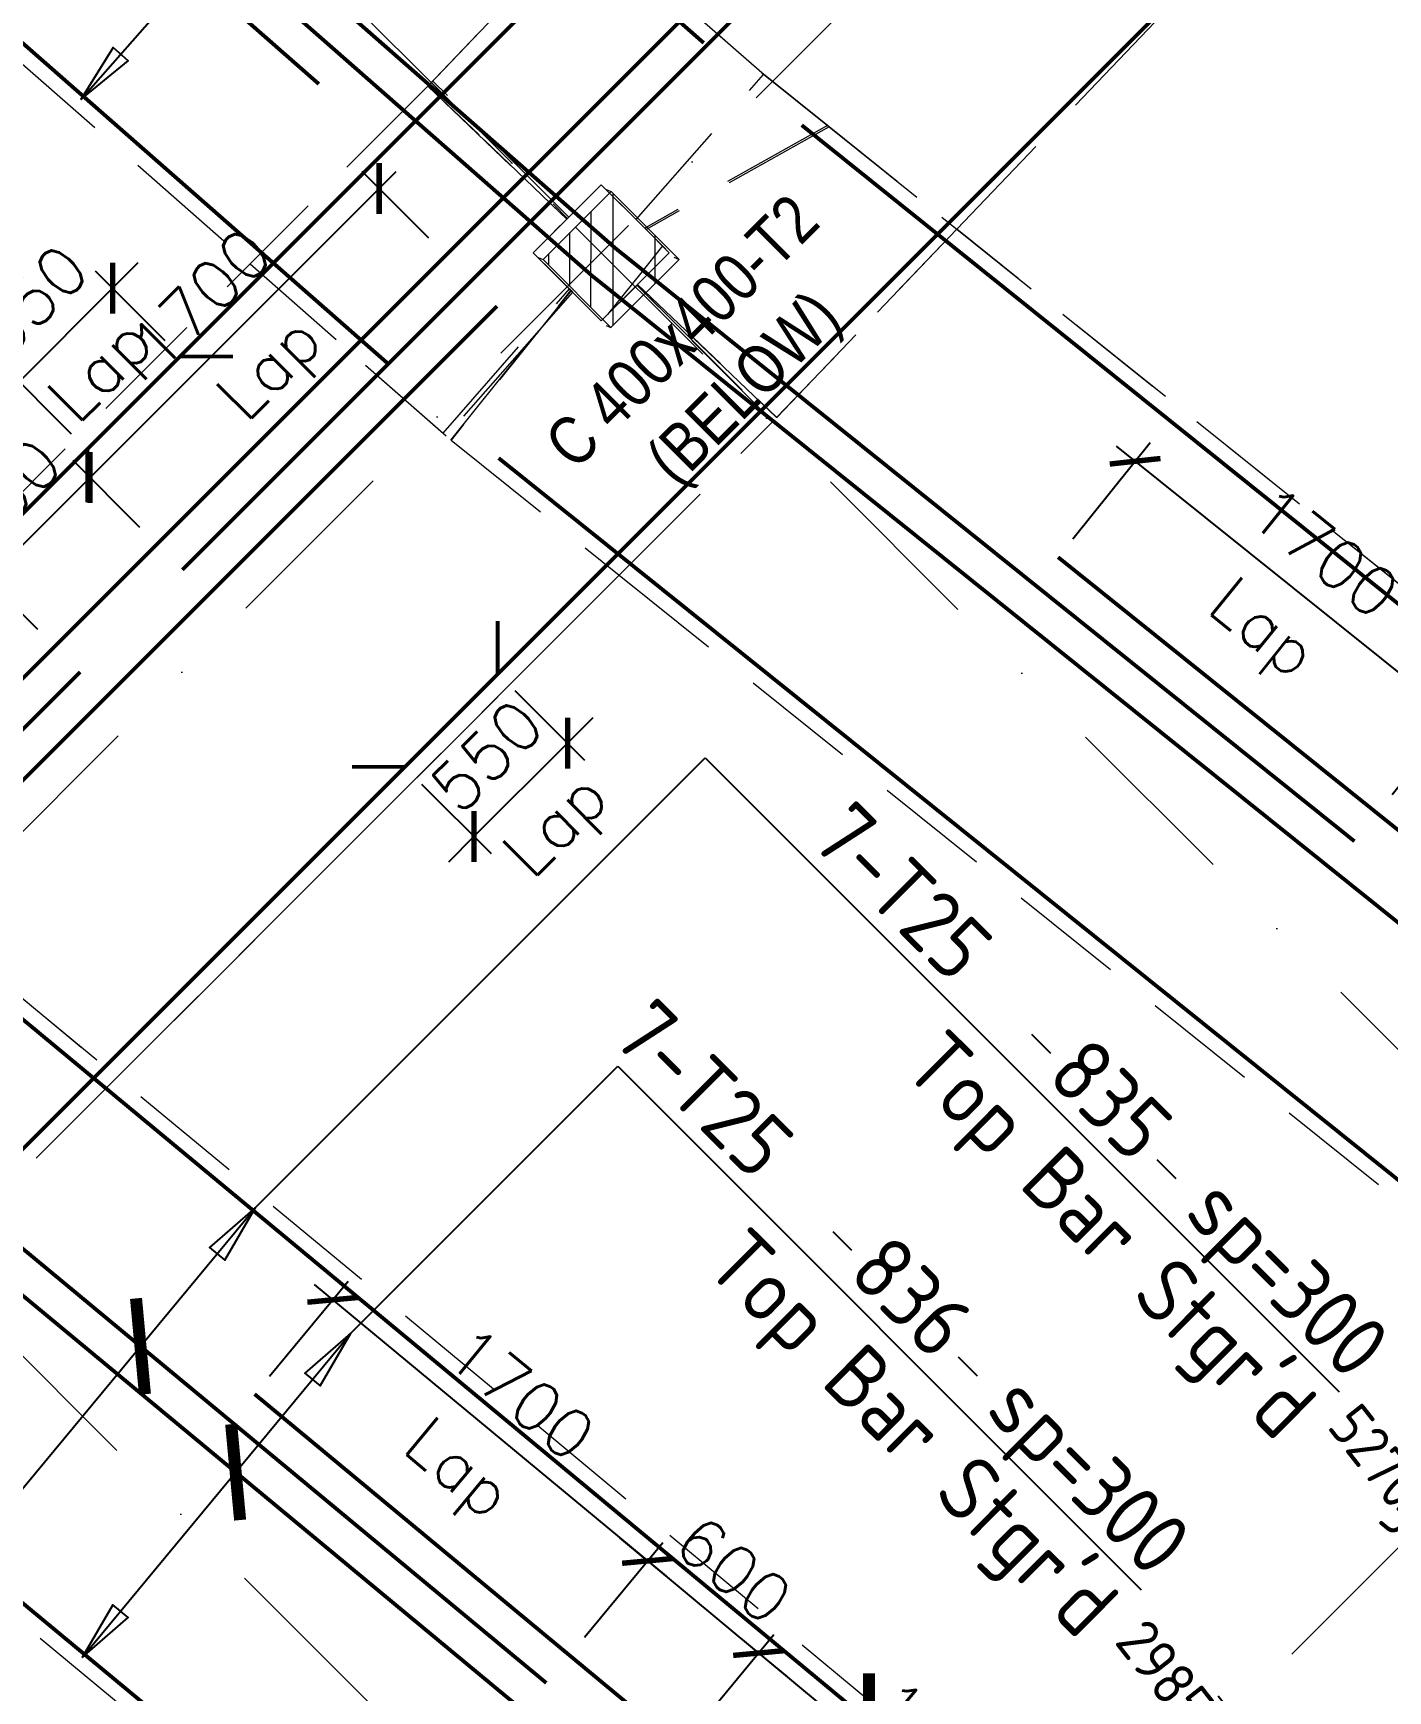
# Model space of a CAD drawing. Extents: x 660761725 to 1323371458, y 2734871439 to 5470067957.
# Drawn here: x 662075015 to 662080647, y 2735060194 to 2735067085 of the extents above; entities that cross this region are included whole.
import ezdxf
from ezdxf.enums import TextEntityAlignment as Align

# ---------------------------------------------------------------- set-up
doc = ezdxf.new("R2010")
doc.units = 0
for name, pattern in [('AXES', [1.95, 1.2, -0.25, 0.25, -0.25]), ('Hidden', [714.375, 476.25, -238.125]), ('sbp_axis_short', [10, 5, -2.5, 0, -2.5])]:
    doc.linetypes.add(name, pattern=pattern)
doc.layers.add('A-DETL', color=5, linetype='Continuous', lineweight=9, true_color=0x0000ff)
for name, color, linetype, lineweight in [('A-FLOR-PATT', 7, 'Continuous', 15), ('S-COLS-IDEN', 7, 'Continuous', 9), ('S-GRID', 7, 'Continuous', 9)]:
    doc.layers.add(name, color=color, linetype=linetype, lineweight=lineweight)
for name, color, linetype in [('S-AXIS', 20, 'AXES'), ('S-DIMI', 100, 'Continuous'), ('S-RBAR-T12', 151, 'Continuous'), ('S-RBAR-T25', 51, 'Continuous'), ('S-RDIMO', 8, 'Continuous'), ('S-RSYMB', 7, 'Continuous'), ('S-SIMPLETEXT', 7, 'Continuous')]:
    doc.layers.add(name, color=color, linetype=linetype)
doc.styles.add('Arial Narrow_1', font='ARIALN.TTF', dxfattribs={"height": 199.9999999999998})
doc.styles.add('ARMACAD', font='isocp.shx')
doc.styles.add('ROMANS', font='romans.shx')
doc.dimstyles.new('S-DIMI-100', dxfattribs={"dimscale": 100, "dimtxt": 2, "dimasz": 1.5, "dimexe": 1, "dimexo": 1, "dimgap": 1, "dimtad": 1, "dimdec": 0, "dimzin": 12, "dimdsep": 46, "dimtxsty": 'ROMANS', "dimblk": 'ARCHTICK', "dimcen": 0.09, "dimdle": 1, "dimclrd": 8, "dimclre": 8, "dimclrt": 4, "dimadec": 0, "dimazin": 3, "dimtfac": 1, "dimtdec": 0, "dimtix": 1, "dimtmove": 1, "dimatfit": 3, "dimtolj": 1, "dimtzin": 0, "dimarcsym": 0})
pattern_1 = [(74.99999999999999, (0, 0), (-153.3407249233896, 41.08752341002518), [])]

# ---------------------------------------------------------------- blocks, each defined once
blk = doc.blocks.new('I am… All Range.')
at = {"layer": 'S-GRID', "color": 8, "linetype": 'sbp_axis_short', "lineweight": 13, "ltscale": 150}
for p, q in [((662622712.44625, 2734514326.959595), (662688816.0170653, 2734580430.53041)), ((662627061.1529542, 2734509978.252891), (662693164.7237693, 2734576081.823706)), ((662660147.2208296, 2734573192.583929), (662682689.8586049, 2734550649.946153)), ((662656650.5753036, 2734569695.938403), (662679193.2130787, 2734547153.300627))]:
    blk.add_line(p, q, dxfattribs=at)
blk = doc.blocks.new('I am… Atomic.')
at = {"layer": 'A-FLOR-PATT', "transparency": 33554600}
h = blk.add_hatch(dxfattribs=at)
h.set_pattern_fill('ANSI31', color=8, scale=50, angle=30, style=0)
h.set_pattern_definition(pattern_1)
edge = h.paths.add_edge_path()
edge.add_line((662389967.6433319, 2734579123.010657), (662390007.8012236, 2734579503.468677))
edge.add_line((662342114.705975, 2734544592.546931), (662390007.8012234, 2734579503.468677))
edge.add_line((662363195.8073889, 2734559608.047176), (662389967.7690635, 2734579123.040917))
edge.add_line((662362417.6524743, 2734559040.823584), (662363719.8899552, 2734559990.06879))
edge.add_line((662346720.4841449, 2734547598.623516), (662362783.6519626, 2734559307.613063))
edge.add_line((662345821.5310795, 2734546943.346041), (662347578.010761, 2734548223.703842))
edge.add_line((662342292.6126368, 2734544370.997322), (662346307.4227723, 2734547297.529027))
edge.add_line((662325865.2845687, 2734528370.671522), (662342114.6925843, 2734544592.5523))
edge.add_line((662340490.7204528, 2734542572.157625), (662342149.9785906, 2734544228.604904))
edge.add_line((662339422.0417168, 2734541505.28928), (662341320.3495216, 2734543400.381265))
edge.add_line((662336597.6306283, 2734538685.662872), (662340136.8031961, 2734542218.839921))
edge.add_line((662332705.8949801, 2734534800.520002), (662336243.7133716, 2734538332.345168))
edge.add_line((662332253.0745114, 2734534348.466631), (662332782.9359009, 2734534877.430412))
edge.add_line((662326312.3910785, 2734528417.846987), (662332351.9776915, 2734534447.202265))
edge.add_line((662325865.2845687, 2734528370.671522), (662326312.3910785, 2734528417.846987))
h = blk.add_hatch(dxfattribs=at)
h.set_pattern_fill('ANSI31', color=8, scale=50, angle=30, style=0)
h.set_pattern_definition(pattern_1)
edge = h.paths.add_edge_path()
edge.add_line((662389967.6433319, 2734579123.010657), (662390007.8012236, 2734579503.468677))
edge.add_line((662390178.8400514, 2734578972.951882), (662393574.2351673, 2734576558.543434))
edge.add_line((662390389.9110394, 2734578822.862847), (662389967.7690635, 2734579123.040917))
edge.add_line((662401600.1085552, 2734571260.373601), (662390007.8012234, 2734579503.468677))
edge.add_line((662401045.2346829, 2734570742.112331), (662400996.5411683, 2734571280.666277))
edge.add_line((662400996.5411683, 2734571280.666277), (662391834.41239, 2734577795.702194))
edge.add_line((662401631.7932035, 2734570909.939), (662401600.1085552, 2734571260.373601))
edge.add_line((662398386.0115408, 2734568087.393885), (662401045.2346829, 2734570742.112331))
edge.add_line((662378065.801715, 2734545768.423274), (662383150.2610395, 2734551353.010825))
edge.add_line((662383150.2610395, 2734551353.010825), (662388234.7203641, 2734556937.598375))
edge.add_line((662388234.7203641, 2734556937.598375), (662393319.1796887, 2734562522.185926))
edge.add_line((662393319.1796887, 2734562522.185926), (662398403.6390133, 2734568106.773477))
edge.add_line((662377177.0145457, 2734544792.211362), (662378389.7704264, 2734546124.258873))
edge.add_line((662345219.5168241, 2734509691.243385), (662350637.7770958, 2734515642.46591))
edge.add_line((662350637.7770958, 2734515642.46591), (662356056.0373675, 2734521593.688435))
edge.add_line((662356056.0373675, 2734521593.688435), (662361474.2976393, 2734527544.91096))
edge.add_line((662361474.2976393, 2734527544.91096), (662366892.5579109, 2734533496.133485))
edge.add_line((662366892.5579109, 2734533496.133485), (662372310.8181826, 2734539447.35601))
edge.add_line((662372310.8181826, 2734539447.35601), (662377729.0784543, 2734545398.578536))
edge.add_line((662345267.5598451, 2734509156.384884), (662400082.3408674, 2734569362.972085))
edge.add_line((662401418.6805061, 2734570690.601139), (662400941.3227103, 2734570214.051982))
edge.add_line((662400082.3408674, 2734569362.972085), (662401631.7932035, 2734570909.939))
h = blk.add_hatch(dxfattribs=at)
h.set_pattern_fill('ANSI31', color=8, scale=50, angle=30, style=0)
h.set_pattern_definition(pattern_1)
edge = h.paths.add_edge_path()
edge.add_line((662345468.2720397, 2734510142.524049), (662345661.1307589, 2734509588.669044))
edge.add_line((662345219.5168241, 2734509691.243385), (662350637.7770958, 2734515642.46591))
edge.add_line((662350637.7770958, 2734515642.46591), (662356056.0373675, 2734521593.688435))
edge.add_line((662356056.0373675, 2734521593.688435), (662361474.2976393, 2734527544.91096))
edge.add_line((662361474.2976393, 2734527544.91096), (662366892.5579109, 2734533496.133485))
edge.add_line((662366892.5579109, 2734533496.133485), (662372310.8181826, 2734539447.35601))
edge.add_line((662372310.8181826, 2734539447.35601), (662377729.0784543, 2734545398.578536))
edge.add_line((662345267.5598451, 2734509156.384884), (662400082.3408674, 2734569362.972085))
h = blk.add_hatch(dxfattribs=at)
h.set_pattern_fill('ANSI31', color=8, scale=50, angle=30, style=0)
h.set_pattern_definition(pattern_1)
h.paths.add_polyline_path([(662383692.9491707, 2734562731.852351), (662383410.1576436, 2734562449.061046), (662383692.4810303, 2734562166.258439), (662383975.2725575, 2734562449.049744)])
at = {"layer": 'A-DETL', "color": 8, "linetype": 'Hidden', "lineweight": 9}
for p, q in [((662383692.9491707, 2734562731.852351), (662383410.1576436, 2734562449.061046)), ((662383672.3438892, 2734562740.108024), (662383692.9491707, 2734562731.852351)), ((662383975.2725575, 2734562449.049744), (662383692.9491707, 2734562731.852351)), ((662383389.2099802, 2734562457.453897), (662383410.1576436, 2734562449.061046)), ((662383410.1576436, 2734562449.061046), (662383692.4810303, 2734562166.258439)), ((662383692.4810303, 2734562166.258439), (662383975.2725575, 2734562449.049744)), ((662383975.1558458, 2734562449.096505), (662383955.4664828, 2734562456.985208)), ((662383672.3325738, 2734562174.33108), (662383692.3643185, 2734562166.3052))]:
    blk.add_line(p, q, dxfattribs=at)
at = {"layer": 'S-COLS-IDEN', "color": 8, "char_height": 199.9999999999998, "attachment_point": 1, "rotation": 44.99999999999995, "style": 'Arial Narrow_1'}
for s, insert, width in [('C 400x400-T2', (662383401.9483792, 2734561708.303398), 1819.830624999998), ('(BELOW)', (662383822.8978848, 2734561642.822364), 1218.564999999999)]:
    blk.add_mtext(s, dxfattribs=dict(at, insert=insert, width=width))
blk = doc.blocks.new('I am… Domination.')
at = {"layer": 'S-RDIMO', "color": 9, "linetype": 'Hidden', "lineweight": 9}
for p, q in [((662387582.9615471, 2734568033.116537), (662382931.0915471, 2734563169.246537)), ((662385130.0301172, 2734562574.802462), (662389033.3166679, 2734566655.973766)), ((662377966.3237282, 2734566139.302997), (662382192.4214953, 2734562430.927086)), ((662382938.7847122, 2734563177.290303), (662383593.7443184, 2734563862.09843)), ((662383593.7443184, 2734563862.09843), (662384320.0697824, 2734563224.752111)), ((662384320.0697824, 2734563224.752111), (662383593.7443184, 2734563862.09843)), ((662384326.4042126, 2734563219.193686), (662384320.0697824, 2734563224.752111)), ((662384320.0697824, 2734563224.752111), (662384592.542808, 2734563006.107148)), ((662384326.4042126, 2734563219.193686), (662384320.0697824, 2734563224.752111)), ((662384592.542808, 2734563006.107148), (662384320.0697824, 2734563224.752111)), ((662382938.7847122, 2734563177.290303), (662379450.0051303, 2734559688.510721)), ((662382931.4574616, 2734563169.963053), (662382192.4214953, 2734562430.927086)), ((662382931.6606271, 2734563169.841552), (662382931.0915471, 2734563169.246537)), ((662382931.0915471, 2734563169.246537), (662383508.770812, 2734562616.7464)), ((662382938.7847122, 2734563177.290303), (662382931.4890593, 2734563169.99465)), ((662382931.6606271, 2734563169.841552), (662382938.7847122, 2734563177.290303)), ((662383143.7857432, 2734562966.627365), (662382932.7496184, 2734563168.798307)), ((662382952.0455972, 2734563190.551188), (662382938.7847122, 2734563177.290303)), ((662382946.6551304, 2734563185.160721), (662382938.7847122, 2734563177.290303)), ((662382952.0455972, 2734563190.551188), (662382946.6551304, 2734563185.160721)), ((662382946.6551304, 2734563185.160721), (662383511.9201319, 2734562619.89572)), ((662383517.3095183, 2734562625.287267), (662382952.0455972, 2734563190.551188)), ((662383797.157939, 2734562614.870002), (662384326.938172, 2734563218.72514)), ((662383797.1708783, 2734562614.857062), (662384327.0078834, 2734563218.663968)), ((662384327.0078834, 2734563218.663968), (662384326.938172, 2734563218.72514)), ((662383508.8873342, 2734562616.862922), (662383143.7857432, 2734562966.627365)), ((662384592.542808, 2734563006.107148), (662383832.7084527, 2734562579.319488)), ((662384598.8688304, 2734563001.030855), (662383838.234231, 2734562573.79371)), ((662384592.542808, 2734563006.107148), (662384598.8688304, 2734563001.030855)), ((662384598.8688304, 2734563001.030855), (662384592.542808, 2734563006.107148)), ((662384592.542808, 2734563006.107148), (662385130.0301172, 2734562574.802462)), ((662389897.30339, 2734558749.321809), (662384592.542808, 2734563006.107148)), ((662383652.0261766, 2734562760.001764), (662383517.3105989, 2734562625.286187)), ((662383832.7084527, 2734562579.319488), (662383652.0261766, 2734562760.001764)), ((662383797.0707624, 2734562614.957179), (662383652.0261766, 2734562760.001764)), ((662383797.0707624, 2734562614.957179), (662383652.0261766, 2734562760.001764)), ((662383508.770812, 2734562616.7464), (662383369.183464, 2734562477.159052)), ((662383369.183464, 2734562477.159052), (662383508.770812, 2734562616.7464)), ((662383508.770812, 2734562616.7464), (662383369.183464, 2734562477.159052)), ((662383456.9211818, 2734562564.89677), (662383508.770812, 2734562616.7464)), ((662383508.770812, 2734562616.7464), (662383511.9201319, 2734562619.89572)), ((662383508.770812, 2734562616.7464), (662383511.9190483, 2734562619.894636)), ((662383517.3095183, 2734562625.285106), (662383508.8873342, 2734562616.862922)), ((662383513.8802484, 2734562621.855836), (662383508.8873342, 2734562616.862922)), ((662383511.9201319, 2734562619.89572), (662383517.3105989, 2734562625.286187)), ((662383517.3095183, 2734562625.285106), (662383513.8813348, 2734562621.856923)), ((662383797.0707624, 2734562614.957179), (662383832.7084527, 2734562579.319488)), ((662383832.7084527, 2734562579.319488), (662383797.157939, 2734562614.870002)), ((662383798.0921324, 2734562613.935808), (662383832.7084527, 2734562579.319488)), ((662383832.7084527, 2734562579.319488), (662383934.868889, 2734562477.159052)), ((662383934.868889, 2734562477.159052), (662383832.7084527, 2734562579.319488)), ((662383832.7084527, 2734562579.319488), (662383906.7369999, 2734562505.290941)), ((662383838.234231, 2734562573.79371), (662383832.7084527, 2734562579.319488)), ((662383832.7084527, 2734562579.319488), (662383934.868889, 2734562477.159052)), ((662383832.7084527, 2734562579.319488), (662383838.234231, 2734562573.79371)), ((662385130.0301172, 2734562574.802462), (662384380.8767649, 2734561791.507891)), ((662384381.4466679, 2734561792.103766), (662385130.0301172, 2734562574.802462)), ((662389842.4903761, 2734558793.306308), (662385130.0301172, 2734562574.802462)), ((662383369.183464, 2734562477.159052), (662383526.1868564, 2734562320.15566)), ((662383460.1363897, 2734562386.206126), (662383369.183464, 2734562477.159052)), ((662383369.183464, 2734562477.159052), (662383526.1868564, 2734562320.15566)), ((662383934.868889, 2734562477.159052), (662383793.3339087, 2734562335.624072)), ((662383803.0243789, 2734562345.314542), (662383934.868889, 2734562477.159052)), ((662383906.7369999, 2734562505.290941), (662383815.9781055, 2734562392.188173)), ((662383906.7369999, 2734562505.290941), (662383934.868889, 2734562477.159052)), ((662382192.4214953, 2734562430.927086), (662382672.484615, 2734562009.674525)), ((662382192.4214953, 2734562430.927086), (662383007.8764334, 2734561715.370179)), ((662383518.4417912, 2734562327.900725), (662383460.1363897, 2734562386.206126)), ((662383519.8559943, 2734562326.486522), (662383460.1363897, 2734562386.206126)), ((662383652.0261766, 2734562194.316339), (662383797.9149425, 2734562340.205105)), ((662383815.9781055, 2734562392.188173), (662383678.1983696, 2734562220.488533)), ((662383793.3339087, 2734562335.624072), (662383678.1983696, 2734562220.488533)), ((662383797.9149425, 2734562340.205105), (662383800.0355384, 2734562342.325701)), ((662383802.9123915, 2734562345.202554), (662383800.0355384, 2734562342.325701)), ((662383891.5367426, 2734562250.66397), (662383800.0355384, 2734562342.325701)), ((662383800.1533114, 2734562342.443474), (662383900.6237648, 2734562241.973021)), ((662384380.8767649, 2734561791.507891), (662383802.9123915, 2734562345.202554)), ((662383803.0243789, 2734562345.314542), (662384381.4466679, 2734561792.103766)), ((662382994.1637282, 2734561727.402997), (662383519.8559943, 2734562326.486522)), ((662383026.9941113, 2734561698.066974), (662383526.1868564, 2734562320.15566)), ((662383526.3134683, 2734562320.029047), (662383027.6781293, 2734561697.518086)), ((662383532.783562, 2734562313.558954), (662383393.7577572, 2734562155.123926)), ((662383519.8559943, 2734562326.486522), (662383518.4417912, 2734562327.900725)), ((662383526.1868564, 2734562320.15566), (662383519.8559943, 2734562326.486522)), ((662383519.8559943, 2734562326.486522), (662383526.1868564, 2734562320.15566)), ((662383526.3134683, 2734562320.029047), (662383532.783562, 2734562313.558954)), ((662383526.3134683, 2734562320.029047), (662383532.783562, 2734562313.558954)), ((662383526.3134683, 2734562320.029047), (662383532.783562, 2734562313.558954)), ((662383532.783562, 2734562313.558954), (662383652.0261766, 2734562194.316339)), ((662384365.6452411, 2734561775.723707), (662383891.5367426, 2734562250.66397)), ((662383900.6237648, 2734562241.973021), (662384366.2591596, 2734561776.337626)), ((662383393.7577572, 2734562155.123926), (662383007.8764334, 2734561715.370179)), ((662382672.484615, 2734562009.674525), (662382994.1637282, 2734561727.402997)), ((662384381.4466679, 2734561792.103766), (662384380.8767649, 2734561791.507891)), ((662382994.1637282, 2734561727.402997), (662383007.8764334, 2734561715.370179)), ((662383726.595768, 2734561136.674234), (662384365.6452411, 2734561775.723707)), ((662383726.595768, 2734561136.674234), (662384365.6452411, 2734561775.723707)), ((662384366.2591596, 2734561776.337626), (662384365.6452411, 2734561775.723707)), ((662383027.6781293, 2734561697.518086), (662383026.9941113, 2734561698.066974)), ((662383027.6781293, 2734561697.518086), (662383726.595768, 2734561136.674234)), ((662381639.8615359, 2734559049.940002), (662383726.595768, 2734561136.674234)), ((662383726.595768, 2734561136.674234), (662381639.8615359, 2734559049.940002)), ((662383726.595768, 2734561136.674234), (662388498.5543215, 2734557307.433896)), ((662381123.9015905, 2734559477.9141), (662381639.8615359, 2734559049.940002)), ((662386503.502241, 2734555015.688388), (662381123.9015905, 2734559477.9141)), ((662381639.8615359, 2734559049.940002), (662380868.996153, 2734558279.074619)), ((662380869.6091596, 2734558279.687626), (662381639.8615359, 2734559049.940002)), ((662380219.5175982, 2734557629.596065), (662385106.8360206, 2734553575.704457))]:
    blk.add_line(p, q, dxfattribs=at)
blk = doc.blocks.new('_ARCHTICK')
at = {"color": 0, "linetype": 'ByBlock', "const_width": 0.15}
blk.add_lwpolyline([(-0.5, -0.5), (0.5, 0.5)], dxfattribs=at)
blk = doc.blocks.new('*D764')
at = {"layer": 'S-DIMI', "color": 8, "lineweight": -2, "transparency": 16777216}
for p, q in [((662073554.04082, 2735063540.644093), (662074897.4990884, 2735064884.191591)), ((662075033.7551035, 2735064606.527966), (662074756.0777323, 2735064884.186895)), ((662073831.713495, 2735063404.406519), (662073554.0361238, 2735063682.065449))]:
    blk.add_line(p, q, dxfattribs=at)
at = {"layer": 'S-DIMI', "color": 8, "lineweight": -2, "transparency": 16777216, "xscale": 150, "yscale": 150, "zscale": 150}
for p, rotation in [((662074826.7907585, 2735064813.478565), 45.00190267468847), ((662073624.7491499, 2735063611.35712), 225.0019026746884)]:
    blk.add_blockref('_ARCHTICK', p, dxfattribs=dict(at, rotation=rotation))
at = {"layer": 'S-DIMI', "color": 4, "transparency": 16777216, "char_height": 200, "attachment_point": 5, "rotation": 45.00190267468847, "style": 'ROMANS'}
for s, insert in [('\\A1;1700', (662074084.343902, 2735064353.834502)), ('\\A1;Lap', (662074390.7670158, 2735064047.431738))]:
    blk.add_mtext(s, dxfattribs=dict(at, insert=insert))
blk = doc.blocks.new('*D765')
at = {"layer": 'S-DIMI', "color": 8, "lineweight": -2, "transparency": 16777216}
for p, q in [((662075251.0407385, 2735065237.756722), (662075357.1032332, 2735065343.826262)), ((662075458.0050838, 2735065030.806122), (662075180.3277122, 2735065308.465053)), ((662074826.7907585, 2735064813.478565), (662075251.0407385, 2735065237.756722)), ((662075033.7551036, 2735064606.527965), (662074756.0777322, 2735064884.186895)), ((662074826.7907585, 2735064813.478565), (662074720.7282635, 2735064707.409026))]:
    blk.add_line(p, q, dxfattribs=at)
at = {"layer": 'S-DIMI', "color": 8, "lineweight": -2, "transparency": 16777216, "xscale": 150, "yscale": 150, "zscale": 150}
for p, rotation in [((662075251.0407385, 2735065237.756722), 225.0019026746884), ((662074826.7907585, 2735064813.478565), 45.00190267468847)]:
    blk.add_blockref('_ARCHTICK', p, dxfattribs=dict(at, rotation=rotation))
at = {"layer": 'S-DIMI', "color": 4, "transparency": 16777216, "insert": (662074897.4896961, 2735065167.034304), "char_height": 200, "attachment_point": 5, "rotation": 45.00190267468847, "style": 'ROMANS'}
blk.add_mtext('\\A1;600', dxfattribs=at)
blk = doc.blocks.new('*D766')
at = {"layer": 'S-DIMI', "color": 8, "lineweight": -2, "transparency": 16777216}
for p, q in [((662075180.3324089, 2735065167.043696), (662076523.7906773, 2735066510.591195)), ((662076660.0466924, 2735066232.927568), (662076382.3693211, 2735066510.586498)), ((662075458.0050838, 2735065030.806122), (662075180.3277125, 2735065308.465052))]:
    blk.add_line(p, q, dxfattribs=at)
at = {"layer": 'S-DIMI', "color": 8, "lineweight": -2, "transparency": 16777216, "xscale": 150, "yscale": 150, "zscale": 150}
for p, rotation in [((662076453.0823474, 2735066439.878168), 45.00190267468847), ((662075251.0407388, 2735065237.756722), 225.0019026746884)]:
    blk.add_blockref('_ARCHTICK', p, dxfattribs=dict(at, rotation=rotation))
at = {"layer": 'S-DIMI', "color": 4, "transparency": 16777216, "char_height": 200, "attachment_point": 5, "rotation": 45.00190267468847, "style": 'ROMANS'}
for s, insert in [('\\A1;1700', (662075710.6354905, 2735065980.234105)), ('\\A1;Lap', (662076017.0586044, 2735065673.831341))]:
    blk.add_mtext(s, dxfattribs=dict(at, insert=insert))
blk = doc.blocks.new('*D794')
at = {"layer": 'S-DIMI', "color": 8, "lineweight": -2, "transparency": 16777216}
for p, q in [((662075996.6455569, 2735061501.629701), (662076324.1274145, 2735061896.4375)), ((662076183.3164495, 2735061883.312252), (662077645.709874, 2735060670.298434)), ((662077306.1406693, 2735060417.55288), (662077632.5846262, 2735060811.109399))]:
    blk.add_line(p, q, dxfattribs=at)
at = {"layer": 'S-DIMI', "color": 8, "lineweight": -2, "transparency": 16777216, "xscale": 150, "yscale": 150, "zscale": 150}
for p, rotation in [((662076260.2845559, 2735061819.469393), 140.3252573423375), ((662077568.7417676, 2735060734.141293), 320.3252573423375)]:
    blk.add_blockref('_ARCHTICK', p, dxfattribs=dict(at, rotation=rotation))
at = {"layer": 'S-DIMI', "color": 4, "transparency": 16777216, "char_height": 200, "attachment_point": 5, "rotation": 320.3252573423375, "style": 'ROMANS'}
for s, insert in [('\\A1;1700', (662077042.1988786, 2735061430.741556)), ('\\A1;Lap', (662076765.5464915, 2735061097.213095))]:
    blk.add_mtext(s, dxfattribs=dict(at, insert=insert))
blk = doc.blocks.new('*D795')
at = {"layer": 'S-DIMI', "color": 8, "lineweight": -2, "transparency": 16777216}
for p, q in [((662077306.1406698, 2735060417.552879), (662077632.5846052, 2735060811.109373)), ((662077568.7417467, 2735060734.141266), (662077453.289587, 2735060829.905554)), ((662077568.7417467, 2735060734.141266), (662078030.5501732, 2735060351.084291)), ((662077768.3154148, 2735060034.937532), (662078094.3930317, 2735060428.052397)), ((662078030.5501732, 2735060351.084291), (662078146.0023328, 2735060255.320003))]:
    blk.add_line(p, q, dxfattribs=at)
at = {"layer": 'S-DIMI', "color": 8, "lineweight": -2, "transparency": 16777216, "xscale": 150, "yscale": 150, "zscale": 150}
for p, rotation in [((662077568.7417467, 2735060734.141266), 320.3252573423375), ((662078030.5501732, 2735060351.084291), 140.3252573423375)]:
    blk.add_blockref('_ARCHTICK', p, dxfattribs=dict(at, rotation=rotation))
at = {"layer": 'S-DIMI', "color": 4, "transparency": 16777216, "insert": (662077927.331677, 2735060696.548991), "char_height": 200, "attachment_point": 5, "rotation": 320.3252573423375, "style": 'ROMANS'}
blk.add_mtext('\\A1;600', dxfattribs=at)
blk = doc.blocks.new('*D796')
at = {"layer": 'S-DIMI', "color": 8, "lineweight": -2, "transparency": 16777216}
for p, q in [((662077768.3154156, 2735060034.937531), (662078094.3930371, 2735060428.052401)), ((662077953.582072, 2735060414.927153), (662079415.9754955, 2735059201.913337)), ((662079077.8105276, 2735058950.860712), (662079402.8502476, 2735059342.724302))]:
    blk.add_line(p, q, dxfattribs=at)
at = {"layer": 'S-DIMI', "color": 8, "lineweight": -2, "transparency": 16777216, "xscale": 150, "yscale": 150, "zscale": 150}
for p, rotation in [((662078030.5501785, 2735060351.084294), 140.3252573423375), ((662079339.0073891, 2735059265.756195), 320.3252573423375)]:
    blk.add_blockref('_ARCHTICK', p, dxfattribs=dict(at, rotation=rotation))
at = {"layer": 'S-DIMI', "color": 4, "transparency": 16777216, "char_height": 200, "attachment_point": 5, "rotation": 320.3252573423375, "style": 'ROMANS'}
for s, insert in [('\\A1;1700', (662078812.4645007, 2735059962.356457)), ('\\A1;Lap', (662078535.8121135, 2735059628.827997))]:
    blk.add_mtext(s, dxfattribs=dict(at, insert=insert))
blk = doc.blocks.new('*D800')
at = {"layer": 'S-DIMI', "color": 8, "lineweight": -2, "transparency": 16777216}
for p, q in [((662079337.2764587, 2735064983.532188), (662079658.31008, 2735065383.600854)), ((662079517.7305827, 2735065368.192906), (662080999.6107128, 2735064179.063675)), ((662080664.1866071, 2735063920.84246), (662080984.2027643, 2735064319.643173))]:
    blk.add_line(p, q, dxfattribs=at)
at = {"layer": 'S-DIMI', "color": 8, "lineweight": -2, "transparency": 16777216, "xscale": 150, "yscale": 150, "zscale": 150}
for p, rotation in [((662079595.7243056, 2735065305.607131), 141.2548285560782), ((662080921.6169899, 2735064241.64945), 321.2548285560782)]:
    blk.add_blockref('_ARCHTICK', p, dxfattribs=dict(at, rotation=rotation))
at = {"layer": 'S-DIMI', "color": 4, "transparency": 16777216, "char_height": 200, "attachment_point": 5, "rotation": 321.25482855607817, "style": 'ROMANS'}
for s, insert in [('\\A1;1700', (662080383.8421967, 2735064929.615736)), ('\\A1;Lap', (662080112.6371737, 2735064591.642937))]:
    blk.add_mtext(s, dxfattribs=dict(at, insert=insert))
blk = doc.blocks.new('*D801')
at = {"layer": 'S-DIMI', "color": 8, "lineweight": -2, "transparency": 16777216}
for p, q in [((662080664.1866074, 2735063920.842459), (662080984.2027674, 2735064319.643175)), ((662080921.616993, 2735064241.649452), (662080804.6264085, 2735064335.528114)), ((662080921.616993, 2735064241.649452), (662081389.5791155, 2735063866.134977)), ((662081132.507836, 2735063545.775497), (662081452.1648899, 2735063944.1287)), ((662081389.5791155, 2735063866.134977), (662081506.5696999, 2735063772.256315))]:
    blk.add_line(p, q, dxfattribs=at)
at = {"layer": 'S-DIMI', "color": 8, "lineweight": -2, "transparency": 16777216, "xscale": 150, "yscale": 150, "zscale": 150}
for p, rotation in [((662080921.616993, 2735064241.649452), 321.2548285560782), ((662081389.5791155, 2735063866.134977), 141.2548285560782)]:
    blk.add_blockref('_ARCHTICK', p, dxfattribs=dict(at, rotation=rotation))
at = {"layer": 'S-DIMI', "color": 4, "transparency": 16777216, "insert": (662081280.7696033, 2735064209.87966), "char_height": 200, "attachment_point": 5, "rotation": 321.25482855607817, "style": 'ROMANS'}
blk.add_mtext('\\A1;600', dxfattribs=at)
blk = doc.blocks.new('*D728')
at = {"layer": 'S-DIMI', "color": 8, "lineweight": -2, "transparency": 16777216}
for p, q in [((662075563.4065752, 2735065806.964638), (662075274.1979063, 2735066096.17917)), ((662075344.9078677, 2735066025.467775), (662075450.9749596, 2735066131.532717)), ((662074955.9951968, 2735065636.562987), (662075344.9078677, 2735066025.467775)), ((662075174.4883109, 2735065418.065444), (662074885.2852354, 2735065707.274382)), ((662074955.9951968, 2735065636.562987), (662074849.9281046, 2735065530.498044))]:
    blk.add_line(p, q, dxfattribs=at)
at = {"layer": 'S-DIMI', "color": 8, "lineweight": -2, "transparency": 16777216, "xscale": 150, "yscale": 150, "zscale": 150}
for p, rotation in [((662075344.9078677, 2735066025.467775), 224.9994193251146), ((662074955.9951968, 2735065636.562987), 44.99941932511464)]:
    blk.add_blockref('_ARCHTICK', p, dxfattribs=dict(at, rotation=rotation))
at = {"layer": 'S-DIMI', "color": 4, "transparency": 16777216, "char_height": 200, "attachment_point": 5, "rotation": 44.99941932511465, "style": 'ROMANS'}
for s, insert in [('\\A1;550', (662075009.0316093, 2735065972.43817)), ('\\A1;Lap', (662075315.4414425, 2735065666.022126))]:
    blk.add_mtext(s, dxfattribs=dict(at, insert=insert))
blk = doc.blocks.new('*D732')
at = {"layer": 'S-DIMI', "color": 8, "lineweight": -2, "transparency": 16777216}
for p, q in [((662077017.794609, 2735064352.509356), (662077307.0032792, 2735064063.294824)), ((662077236.2933177, 2735064134.006219), (662077342.3604099, 2735064240.071161)), ((662076847.3806473, 2735063745.101432), (662077236.2933177, 2735064134.006219)), ((662076628.887533, 2735063963.598975), (662076918.0906088, 2735063674.390037)), ((662076847.3806473, 2735063745.101432), (662076741.3135551, 2735063639.036489))]:
    blk.add_line(p, q, dxfattribs=at)
at = {"layer": 'S-DIMI', "color": 8, "lineweight": -2, "transparency": 16777216, "xscale": 150, "yscale": 150, "zscale": 150}
for p, rotation in [((662077236.2933177, 2735064134.006219), 224.9994193251146), ((662076847.3806473, 2735063745.101432), 44.99941932511464)]:
    blk.add_blockref('_ARCHTICK', p, dxfattribs=dict(at, rotation=rotation))
at = {"layer": 'S-DIMI', "color": 4, "transparency": 16777216, "char_height": 200, "attachment_point": 5, "rotation": 44.99941932511465, "style": 'ROMANS'}
for s, insert in [('\\A1;550', (662076900.4170595, 2735064080.976615)), ('\\A1;Lap', (662077206.8268927, 2735063774.560571))]:
    blk.add_mtext(s, dxfattribs=dict(at, insert=insert))
blk = doc.blocks.new('cadf_04')
at = {"color": 8, "const_width": 0.5000000000000002}
blk.add_lwpolyline([(1.414213560521603, 1.414213564246893), (-1.414213556796312, -1.414213556796312)], dxfattribs=at)
blk = doc.blocks.new('CADF_02')
at = {"color": 0}
blk.add_lwpolyline([(0, 0), (2.5, -0.4166666679084301), (2.5, 0.4166666679084301)], close=True, dxfattribs=at)
blk = doc.blocks.new('cadf_10')
at = {"color": 1}
for p, q in [((-4.158496580606208, 1.201089783226742), (-5.644468778018359, 1.201089783226742)), ((4.158496580606207, 1.201089783226742), (5.644468778018359, 1.201089783226742))]:
    blk.add_line(p, q, dxfattribs=at)
at = {"style": 'ARMACAD'}
for tag, p in [('$COM1', (-10.93526643674234, 2.542619974829577)), ('$COM2', (-9.757982686735758, -5.302973364669228))]:
    blk.add_attdef(tag, text='', height=3.5, dxfattribs=at).set_placement(p, align=Align.BOTTOM_RIGHT)
at = {"color": 1, "style": 'ARMACAD'}
blk.add_attdef('$NUM', text='', height=3.5, dxfattribs=at).set_placement((0, 0), align=Align.CENTER)
blk = doc.blocks.new('*U978', base_point=(662081458.5407947, 2735060529.679462))
at = {"layer": 'S-RSYMB'}
blk.add_lwpolyline([(662081458.5407947, 2735060794.161417), (662081714.361974, 2735060467.938129, 0.05337938309972883), (662081715.3764712, 2735060466.895417), (662081958.5407947, 2735060265.197507)], format="xyb", dxfattribs=at)
at = {"layer": 'S-RSYMB', "style": 'ARMACAD'}
for tag, rotation, p in [('D0', 308.1032026728637, (662081495.9578234, 2735060560.085588)), ('D1', 320.3252562022237, (662081763.5393438, 2735060277.533141))]:
    blk.add_attdef(tag, text='', height=180, rotation=rotation, dxfattribs=at).set_placement(p, align=Align.MIDDLE_CENTER)
blk = doc.blocks.new('*U979', base_point=(662080589.5353992, 2735059660.61639))
at = {"layer": 'S-RSYMB'}
blk.add_lwpolyline([(662080589.5353992, 2735059899.399126), (662080730.0676312, 2735059720.192358, 0.05337939516647282), (662080731.0275563, 2735059719.205735), (662081089.5353992, 2735059421.833654)], format="xyb", dxfattribs=at)
at = {"layer": 'S-RSYMB', "style": 'ARMACAD'}
for tag, rotation, p in [('D0', 308.103202676049, (662080569.3079543, 2735059738.831558)), ('D1', 320.3252567840887, (662080836.8621895, 2735059482.006373))]:
    blk.add_attdef(tag, text='', height=180, rotation=rotation, dxfattribs=at).set_placement(p, align=Align.MIDDLE_CENTER)

msp = doc.modelspace()

# ---------------------------------------------------------------- linework, layer by layer
at = {"layer": 'S-RBAR-T12', "const_width": 16}
for points in [[(662075238.1906067, 2735065354.362059), (662081503.2202561, 2735071619.264571)], [(662073224.9033356, 2735071061.548765), (662077802.432925, 2735067044.7935)], [(662076559.0327861, 2735064033.455112), (662082824.0623589, 2735070298.357701)], [(662071916.0087705, 2735069724.886545), (662076493.5383594, 2735065708.13128)], [(662078209.787145, 2735066702.93146), (662083809.7365432, 2735062209.272957)], [(662067141.7358108, 2735057258.071565), (662075627.1032825, 2735065743.266842)], [(662075622.1535141, 2735065741.21664), (662075846.1535141, 2735065741.214367)], [(662075240.2409095, 2735065359.311785), (662075240.2386366, 2735065135.311785)], [(662076949.7642902, 2735065318.967601), (662082549.7136879, 2735060825.309098)], [(662076945.8951546, 2735064417.410174), (662076945.8974247, 2735064641.410174)], [(662068462.5780896, 2735055937.164519), (662076947.9454573, 2735064422.3599)], [(662076563.9825543, 2735064035.505314), (662076339.9825543, 2735064035.507585)], [(662074710.0876703, 2735063202.269671), (662080394.1824654, 2735058487.474728)], [(662073451.1736995, 2735061819.523771), (662079135.2684947, 2735057104.728827)]]:
    msp.add_lwpolyline(points, dxfattribs=at)
at = {"layer": 'S-RBAR-T25', "linetype": 'Hidden', "const_width": 16}
for points in [[(662068875.9712349, 2735072262.201533), (662069982.7926761, 2735073112.123028, -0.4142135623730951), (662070108.638379, 2735073095.600799), (662072161.8559691, 2735070421.771197, 0.0489640769975429), (662072173.8438948, 2735070408.97264), (662076202.4130824, 2735066873.925172)], [(662073902.3078841, 2735063333.826046), (662081771.6498463, 2735071203.004859, -0.4142135623730951), (662081898.5755135, 2735071203.003543), (662082058.0264397, 2735071043.549311)], [(662075634.7398808, 2735064854.09229), (662081877.714764, 2735071096.937742, -0.4142135623730951), (662082004.6404312, 2735071096.936427), (662082164.0913574, 2735070937.482194)], [(662073393.6958941, 2735069737.682835), (662077432.2865336, 2735066193.841599, 0.01100301226440001), (662077435.3118404, 2735066191.302527), (662080507.7221695, 2735063725.858152)], [(662075023.5485086, 2735068107.934232), (662077335.8330585, 2735066078.917164, 0.01100301226440001), (662077338.8583653, 2735066076.378093), (662082207.6991144, 2735062169.39473)], [(662070729.8606899, 2735067021.354527), (662074023.9556807, 2735062820.723044, 0.05337938429344113), (662074037.281037, 2735062807.027086), (662077148.0465487, 2735060226.735307)], [(662072031.109292, 2735065118.921329), (662073915.8306406, 2735062715.523777, 0.05337938333327503), (662073929.1559968, 2735062701.82782), (662078822.6598903, 2735058642.805106)], [(662079275.7075564, 2735064906.806922), (662083275.0017381, 2735061697.588006, -0.4142135623730951), (662083288.8303701, 2735061571.417907), (662082415.4458712, 2735060483.015515)], [(662075935.2420352, 2735061427.608155), (662079976.8790507, 2735058075.184936, -0.4142135623730951), (662079988.6589592, 2735057948.807095), (662079097.7318538, 2735056874.717181)]]:
    msp.add_lwpolyline(points, format="xyb", dxfattribs=at)
for points in [[(662071943.94074, 2735060951.239832), (662076942.8987889, 2735065950.094242)], [(662070211.5087433, 2735059430.973588), (662075210.4667919, 2735064429.827997)]]:
    msp.add_lwpolyline(points, dxfattribs=at)
at = {"layer": 'S-RDIMO'}
for p, q in [((662075213.3116194, 2735066809.902929), (662076367.8815496, 2735068125.660324)), ((662075939.6458039, 2735062203.498977), (662077808.9691563, 2735064072.946396)), ((662077808.9691563, 2735064072.946396), (662080444.5195426, 2735061437.57092)), ((662076335.3129927, 2735061680.418412), (662077445.3111821, 2735062790.490272)), ((662077445.3111821, 2735062790.490272), (662079621.4745628, 2735060614.471313)), ((662074822.0765883, 2735060856.172309), (662075939.6458039, 2735062203.498977)), ((662075217.743717, 2735060333.0917), (662076335.3129927, 2735061680.418412))]:
    msp.add_line(p, q, dxfattribs=at)

# ---------------------------------------------------------------- block references
at = {"layer": 'S-AXIS'}
for name, p in [('I am… All Range.', (-593486.1820166111, 503695.4297404289)), ('I am… Atomic.', (-306275.5624856949, 503695.4297404289)), ('I am… Domination.', (-306275.5624856949, 503695.4297404289))]:
    msp.add_blockref(name, p, dxfattribs=at)
at = {"layer": 'S-RDIMO'}
for name, p, xscale, yscale, zscale, rotation in [('CADF_02', (662075213.3116194, 2735066809.902929), 100, 100, 100, 48.73322524284736), ('cadf_04', (662080715.039605, 2735062297.536471), 99.99999999999987, 99.99999999999987, 99.99999999999987, 44.99989531624166), ('CADF_02', (662075939.6458039, 2735062203.498977), 100, 100, 100, 230.3252571983091), ('cadf_04', (662075460.8244048, 2735061626.23823), 100, 100, 100, 50.32525718638161), ('CADF_02', (662076335.3129927, 2735061680.418412), 100, 100, 100, 230.3252566183388), ('cadf_04', (662075856.491554, 2735061103.157629), 99.99999999999999, 99.99999999999999, 99.99999999999999, 50.32525662674483), ('CADF_02', (662075217.743717, 2735060333.0917), 99.99999999999999, 99.99999999999999, 99.99999999999999, 50.32525661833882), ('cadf_04', (662078489.4140514, 2735060067.425944), 100, 100, 100, 224.9998953143215)]:
    msp.add_blockref(name, p, dxfattribs=dict(at, xscale=xscale, yscale=yscale, zscale=zscale, rotation=rotation))
at = {"layer": 'S-RSYMB'}
for name, p, values in [('*U978', (662080776.8479662, 2735060865.570281, -1e-08), {'D0': '5270->5455', 'D1': '3970->4160'}), ('*U979', (662079940.7896823, 2735059935.066227, 1e-08), {'D0': '2985->3175', 'D1': '6290->6475'})]:
    msp.add_blockref(name, p, dxfattribs=at).add_auto_attribs(values)
at = {"layer": 'S-SIMPLETEXT'}
ref = msp.add_blockref('cadf_10', (662079401.8461614, 2735062559.721977), dxfattribs=dict(at, xscale=74.99999997998286, yscale=75, zscale=75, rotation=315.0019013135007))
ref.add_attrib('$NUM', '835', dxfattribs={"color": 1, "height": 262.5, "rotation": 315.0018980614452, "style": 'ARMACAD', "flags": 2}).set_placement((662079401.8461614, 2735062559.721977), align=Align.CENTER)
ref.add_attrib('$COM1', '7-T25         sp=300', dxfattribs={"height": 262.5, "rotation": 315.0018980614452, "style": 'ARMACAD', "flags": 2}).set_placement((662080487.4750651, 2735061474.165122), align=Align.RIGHT)
ref = msp.add_blockref('cadf_10', (662078575.6190954, 2735061739.804245), dxfattribs=dict(at, xscale=74.99999997998286, yscale=75, zscale=75, rotation=315.0019013135007))
ref.add_attrib('$NUM', '836', dxfattribs={"color": 1, "height": 262.5, "rotation": 315.0018980614452, "style": 'ARMACAD', "flags": 2}).set_placement((662078575.6190954, 2735061739.804245), align=Align.CENTER)
ref.add_attrib('$COM1', '7-T25         sp=300', dxfattribs={"height": 262.5, "rotation": 315.0018980614452, "style": 'ARMACAD', "flags": 2}).set_placement((662079661.2479993, 2735060654.24739), align=Align.RIGHT)

# ---------------------------------------------------------------- texts
at = {"layer": 'S-SIMPLETEXT', "style": 'ARMACAD'}
for p in [(662080185.6350204, 2735061221.021549), (662079362.5900406, 2735060397.921943)]:
    msp.add_text("Top Bar Stgr'd", height=262.4999999999999, rotation=315.1677672917139, dxfattribs=at).set_placement(p, align=Align.RIGHT)

# ---------------------------------------------------------------- dimensions: what is measured, and where the dimension line sits
at = {"layer": 'S-DIMI'}
for base, p1, p2, angle, picture, middle in [((662076453.0823474, 2735066439.878168), (662075528.7181098, 2735064960.097792), (662076730.7597185, 2735066162.219238), 45.00190267541458, '*D766', (662075852.061543, 2735065838.817445)), ((662075344.9078677, 2735066025.467775), (662075245.1982726, 2735065347.35405), (662075634.1165369, 2735065736.253244), 44.9994193243374, '*D728', (662075150.4515324, 2735065831.015381)), ((662080921.6169897, 2735064241.64945), (662079274.6906842, 2735064905.538466), (662080601.6008326, 2735063842.848737), 321.2548285560782, '*D800', (662080258.6706476, 2735064773.62829)), ((662074826.7907585, 2735064813.478565), (662073902.4265212, 2735063333.698189), (662075104.4681299, 2735064535.819635), 45.00190267541458, '*D764', (662074225.7699543, 2735064212.417842)), ((662077236.2933177, 2735064134.006219), (662076558.1775714, 2735064034.310369), (662076947.0846478, 2735064423.220752), 44.99942043742329, '*D732', (662077041.8369826, 2735063939.553825)), ((662077568.7417674, 2735060734.141294), (662075932.8026983, 2735061424.661594), (662077242.2978107, 2735060340.584774), 320.3252573423375, '*D794', (662076914.5131615, 2735061276.805343)), ((662079339.0073886, 2735059265.756195), (662077704.4725566, 2735059957.969424), (662079013.9676684, 2735058873.892605), 320.3252573423375, '*D796', (662078684.7787836, 2735059808.420245))]:
    dim = msp.add_linear_dim(base=base, p1=p1, p2=p2, angle=angle, text='<>\\XLap', dimstyle='S-DIMI-100', override={"dimzin": 0}, dxfattribs=at)
    dim.commit()
    dim.dimension.update_dxf_attribs({"geometry": picture, "text_midpoint": middle})
for base, p1, p2, angle, picture, middle in [((662075251.0407385, 2735065237.756722), (662075104.4681299, 2735064535.819635), (662075528.7181098, 2735064960.097792), 45.00190267541458, '*D765', (662074897.489696, 2735065167.034304)), ((662081389.5791153, 2735063866.134976), (662080601.600833, 2735063842.848736), (662081069.9220612, 2735063467.781775), 321.2548285560782, '*D801', (662081280.7696033, 2735064209.87966)), ((662078030.5501732, 2735060351.084291), (662077242.2978112, 2735060340.584773), (662077704.4725561, 2735059957.969426), 320.3252573423375, '*D795', (662077927.331677, 2735060696.548991))]:
    dim = msp.add_linear_dim(base=base, p1=p1, p2=p2, angle=angle, dimstyle='S-DIMI-100', override={"dimzin": 0}, dxfattribs=at)
    dim.commit()
    dim.dimension.update_dxf_attribs({"geometry": picture, "text_midpoint": middle})

doc.saveas('drawing.dxf')
